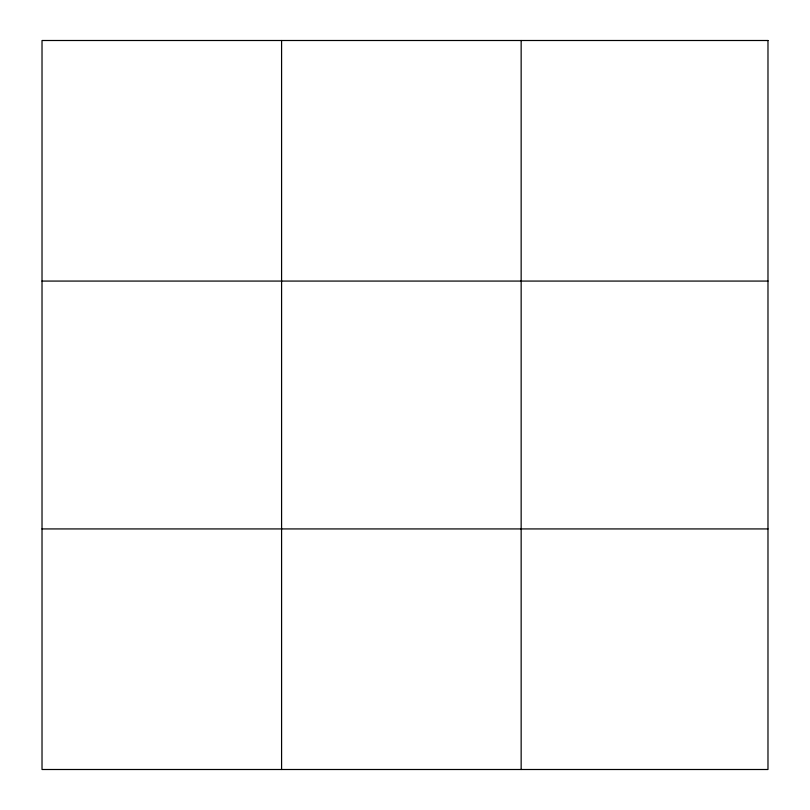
<?xml version="1.0" encoding="UTF-8"?>
<svg xmlns="http://www.w3.org/2000/svg" width="810" height="810" viewBox="0 0 810 810"><rect width="100%" height="100%" fill="white"/><g stroke="black" fill="none" stroke-linecap="round" stroke-linejoin="round"><path stroke-width="1.21" d="M281.586 769.5L281.586 40.5M521.154 769.5L521.154 40.5M42.019 281.07L767.981 281.07M42.019 528.93L767.981 528.93M767.981 40.5L767.981 769.5L42.019 769.5L42.019 40.5L767.981 40.5"/></g></svg>
